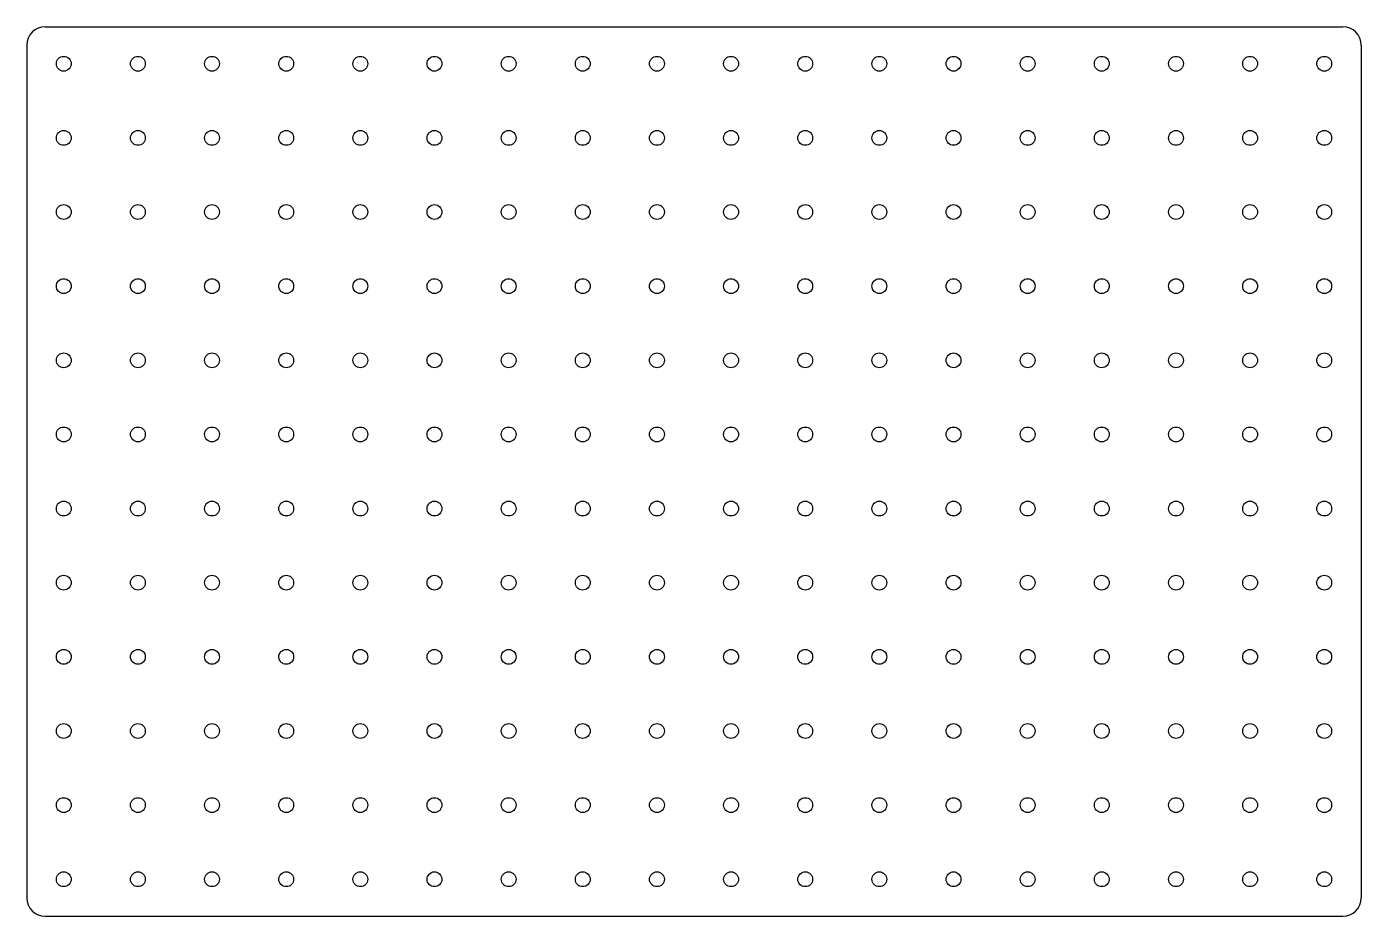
# Model space of a CAD drawing. Extents: x -229 to 229, y -152 to 152.
import ezdxf

# ---------------------------------------------------------------- set-up
doc = ezdxf.new("R2010")
doc.units = 0
doc.layers.add('VISIBLE', color=7, linetype='CONTINUOUS')

msp = doc.modelspace()

# ---------------------------------------------------------------- linework, layer by layer
at = {"layer": 'VISIBLE'}
for p, q in [((-222.25, 152.4), (222.25, 152.4)), ((-228.6, 146.05), (-228.6, -146.05)), ((228.6, 146.05), (228.6, -146.05)), ((-222.25, -152.4), (222.25, -152.4))]:
    msp.add_line(p, q, dxfattribs=at)
for centre in [(-215.9, 139.7), (-190.5, 139.7), (-165.1, 139.7), (-139.7, 139.7), (-114.3, 139.7), (-88.9, 139.7), (-63.5, 139.7), (-38.1, 139.7), (-12.7, 139.7), (12.7, 139.7), (38.1, 139.7), (63.5, 139.7), (88.9, 139.7), (114.3, 139.7), (139.7, 139.7), (165.1, 139.7), (190.5, 139.7), (215.9, 139.7), (-215.9, 114.3), (-190.5, 114.3), (-165.1, 114.3), (-139.7, 114.3), (-114.3, 114.3), (-88.9, 114.3), (-63.5, 114.3), (-38.1, 114.3), (-12.7, 114.3), (12.7, 114.3), (38.1, 114.3), (63.5, 114.3), (88.9, 114.3), (114.3, 114.3), (139.7, 114.3), (165.1, 114.3), (190.5, 114.3), (215.9, 114.3), (-215.9, 88.9), (-190.5, 88.9), (-165.1, 88.9), (-139.7, 88.9), (-114.3, 88.9), (-88.9, 88.9), (-63.5, 88.9), (-38.1, 88.9), (-12.7, 88.9), (12.7, 88.9), (38.1, 88.9), (63.5, 88.9), (88.9, 88.9), (114.3, 88.9), (139.7, 88.9), (165.1, 88.9), (190.5, 88.9), (215.9, 88.9), (-215.9, 63.5), (-190.5, 63.5), (-165.1, 63.5), (-139.7, 63.5), (-114.3, 63.5), (-88.9, 63.5), (-63.5, 63.5), (-38.1, 63.5), (-12.7, 63.5), (12.7, 63.5), (38.1, 63.5), (63.5, 63.5), (88.9, 63.5), (114.3, 63.5), (139.7, 63.5), (165.1, 63.5), (190.5, 63.5), (215.9, 63.5), (-215.9, 38.1), (-190.5, 38.1), (-165.1, 38.1), (-139.7, 38.1), (-114.3, 38.1), (-88.9, 38.1), (-63.5, 38.1), (-38.1, 38.1), (-12.7, 38.1), (12.7, 38.1), (38.1, 38.1), (63.5, 38.1), (88.9, 38.1), (114.3, 38.1), (139.7, 38.1), (165.1, 38.1), (190.5, 38.1), (215.9, 38.1), (-215.9, 12.7), (-190.5, 12.7), (-165.1, 12.7), (-139.7, 12.7), (-114.3, 12.7), (-88.9, 12.7), (-63.5, 12.7), (-38.1, 12.7), (-12.7, 12.7), (12.7, 12.7), (38.1, 12.7), (63.5, 12.7), (88.9, 12.7), (114.3, 12.7), (139.7, 12.7), (165.1, 12.7), (190.5, 12.7), (215.9, 12.7), (-215.9, -12.7), (-190.5, -12.7), (-165.1, -12.7), (-139.7, -12.7), (-114.3, -12.7), (-88.9, -12.7), (-63.5, -12.7), (-38.1, -12.7), (-12.7, -12.7), (12.7, -12.7), (38.1, -12.7), (63.5, -12.7), (88.9, -12.7), (114.3, -12.7), (139.7, -12.7), (165.1, -12.7), (190.5, -12.7), (215.9, -12.7), (-215.9, -38.1), (-190.5, -38.1), (-165.1, -38.1), (-139.7, -38.1), (-114.3, -38.1), (-88.9, -38.1), (-63.5, -38.1), (-38.1, -38.1), (-12.7, -38.1), (12.7, -38.1), (38.1, -38.1), (63.5, -38.1), (88.9, -38.1), (114.3, -38.1), (139.7, -38.1), (165.1, -38.1), (190.5, -38.1), (215.9, -38.1), (-215.9, -63.5), (-190.5, -63.5), (-165.1, -63.5), (-139.7, -63.5), (-114.3, -63.5), (-88.9, -63.5), (-63.5, -63.5), (-38.1, -63.5), (-12.7, -63.5), (12.7, -63.5), (38.1, -63.5), (63.5, -63.5), (88.9, -63.5), (114.3, -63.5), (139.7, -63.5), (165.1, -63.5), (190.5, -63.5), (215.9, -63.5), (-215.9, -88.9), (-190.5, -88.9), (-165.1, -88.9), (-139.7, -88.9), (-114.3, -88.9), (-88.9, -88.9), (-63.5, -88.9), (-38.1, -88.9), (-12.7, -88.9), (12.7, -88.9), (38.1, -88.9), (63.5, -88.9), (88.9, -88.9), (114.3, -88.9), (139.7, -88.9), (165.1, -88.9), (190.5, -88.9), (215.9, -88.9), (-215.9, -114.3), (-190.5, -114.3), (-165.1, -114.3), (-139.7, -114.3), (-114.3, -114.3), (-88.9, -114.3), (-63.5, -114.3), (-38.1, -114.3), (-12.7, -114.3), (12.7, -114.3), (38.1, -114.3), (63.5, -114.3), (88.9, -114.3), (114.3, -114.3), (139.7, -114.3), (165.1, -114.3), (190.5, -114.3), (215.9, -114.3), (-215.9, -139.7), (-190.5, -139.7), (-165.1, -139.7), (-139.7, -139.7), (-114.3, -139.7), (-88.9, -139.7), (-63.5, -139.7), (-38.1, -139.7), (-12.7, -139.7), (12.7, -139.7), (38.1, -139.7), (63.5, -139.7), (88.9, -139.7), (114.3, -139.7), (139.7, -139.7), (165.1, -139.7), (190.5, -139.7), (215.9, -139.7)]:
    msp.add_circle(centre, 2.54, dxfattribs=at)
for centre, start, end in [((-222.25, 146.05), 90, 180), ((222.25, 146.05), 0, 90), ((-222.25, -146.05), 180, 270), ((222.25, -146.05), 270, 0)]:
    msp.add_arc(centre, 6.35, start, end, dxfattribs=at)

doc.saveas('drawing.dxf')
